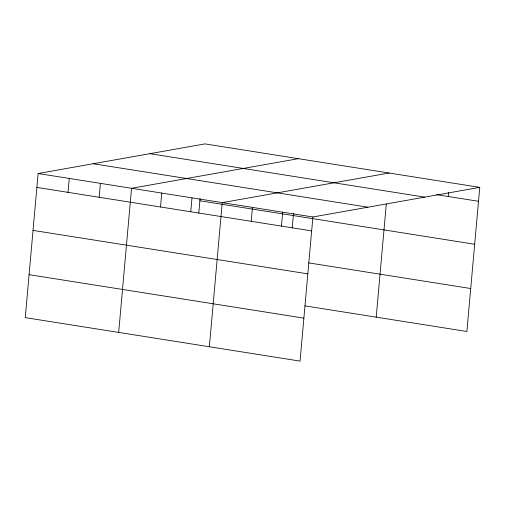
<?xml version="1.0" encoding="UTF-8"?>
<svg xmlns="http://www.w3.org/2000/svg" width="505" height="505" viewBox="0 0 505 505"><rect width="100%" height="100%" fill="white"/><g stroke="black" fill="none" stroke-linecap="round" stroke-linejoin="round"><path stroke-width="0.76" d="M479.75 187.368L204.954 143.9L38.115 173.512L25.25 317.632L300.046 361.1L312.904 216.973L479.75 187.368L466.885 331.488L304.9 305.866M68.017 192.355L69.254 178.435M99.157 197.278L100.4 183.365M118.681 332.416L131.54 188.289L298.386 158.677M160.527 206.987L161.77 193.068M190.757 211.765L191.995 197.853M198.768 213.211L200.087 198.44M209.36 346.758L222.225 202.631L389.065 173.019M251.212 221.329L252.45 207.416M281.436 226.107L282.68 212.195M292.199 227.989L293.519 213.217M376.206 317.146L386.293 204.127M448.282 196.502L448.623 192.632M436.655 194.659L478.506 201.28M149.897 153.671L424.692 197.133M93.172 163.74L367.968 207.202M38.115 173.512L312.904 216.973M199.879 200.788L474.675 244.25M36.871 187.424L311.667 230.892M308.732 262.897L470.723 288.519M33.033 230.394L307.829 273.861M29.088 274.669L303.877 318.131"/></g></svg>
